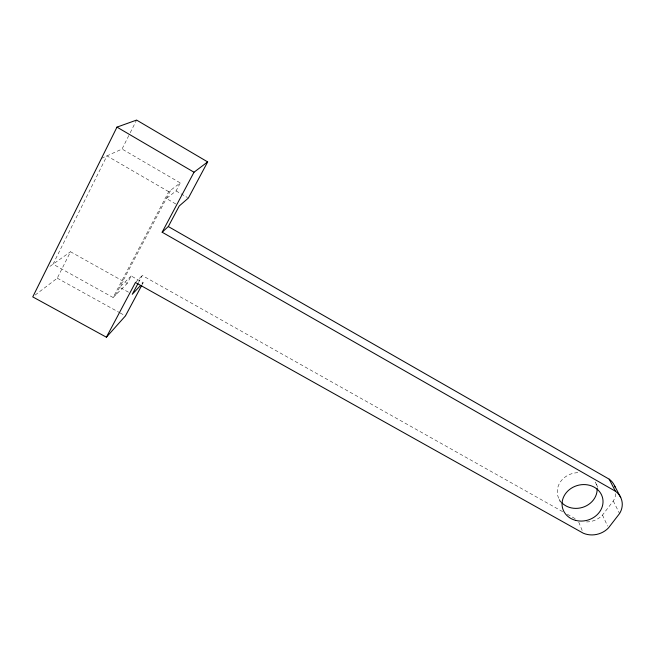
<?xml version="1.0" encoding="UTF-8"?>
<svg xmlns="http://www.w3.org/2000/svg" width="655" height="655" viewBox="0 0 655 655"><rect width="100%" height="100%" fill="white"/><g stroke="black" fill="none" stroke-linecap="round" stroke-linejoin="round"><path stroke-width="0.49" stroke-dasharray="3.27 2.46" d="M35.124 295.077L57.263 278.178L70.519 251.766L127.201 283.443L131.147 275.968L143.175 282.706L142.217 284.499M101.484 158.346L122.043 149.045L129.764 133.653M130.222 132.752L136.584 120.078M168.728 191.686L106.929 155.882L53.039 264.178L113.094 297.509L168.728 191.686L180.281 182.941L122.043 149.045M115.55 295.053L170.742 190.155M175.818 203.983L166.354 198.514L176.064 190.932L180.281 182.941M138.451 282.657L142.258 275.501L562.85 511.768M586.52 521.945A20.018 17.497 -15.1 0 0 602.485 515.076L613.268 501.009A20.133 17.628 -16 0 0 615.839 493.207M141.807 284.155L143.175 282.706M135.454 282.493L142.258 275.501M113.094 297.509L127.201 283.443M131.147 275.968L119.652 287.267L128.896 292.417M49.903 266.405L70.519 251.766M57.263 278.178L119.259 312.46M120.143 312.951L125.457 315.89M567.304 514.265L576.22 519.276M176.064 190.932L187.486 197.556M613.268 501.009L619.564 513.545M597.827 487.23L595.313 482.039A20.1 17.685 -15.1 0 1 596.852 486.403M602.485 515.076L607.603 526.08M578.758 522.125L582.549 531.369M559.157 499.2L560.885 503.654M561.965 502.925A20.1 17.685 -15.1 0 1 559.468 483.365A20.1 17.685 -15.1 0 1 578.914 472.673"/><path stroke-width="0.98" d="M106.397 337.202L135.454 282.493L583.31 533.219A20.559 17.873 -14.8 0 0 608.462 527.914L619.564 513.545A20.682 18.012 -15.8 0 0 615.422 491.225L162.145 232.222L168.31 226.54L179.257 205.973L188.362 198.072L207.66 161.916L136.584 120.078L116.975 127.127L32.75 296.895L106.397 337.202L125.457 315.89L141.734 285.4M162.145 232.222L194.011 172.224L207.66 161.916M137.976 283.549L132.261 294.291L140.448 285.605M168.31 226.54L609.183 479.173A20.133 17.628 -16 0 1 615.127 487.255M116.975 127.127L194.011 172.224M614.39 485.396L620.752 497.587M609.183 479.173L615.422 491.225M597.098 488.245A20.1 17.685 -15.1 0 1 584.645 506.626A20.1 17.685 -15.1 0 1 561.965 502.925M575.368 520.307A20.649 18.07 -14.8 0 0 602.747 498.619A20.649 18.07 -14.8 0 0 569.498 489.539A20.649 18.07 -14.8 0 0 575.368 520.307"/></g></svg>
